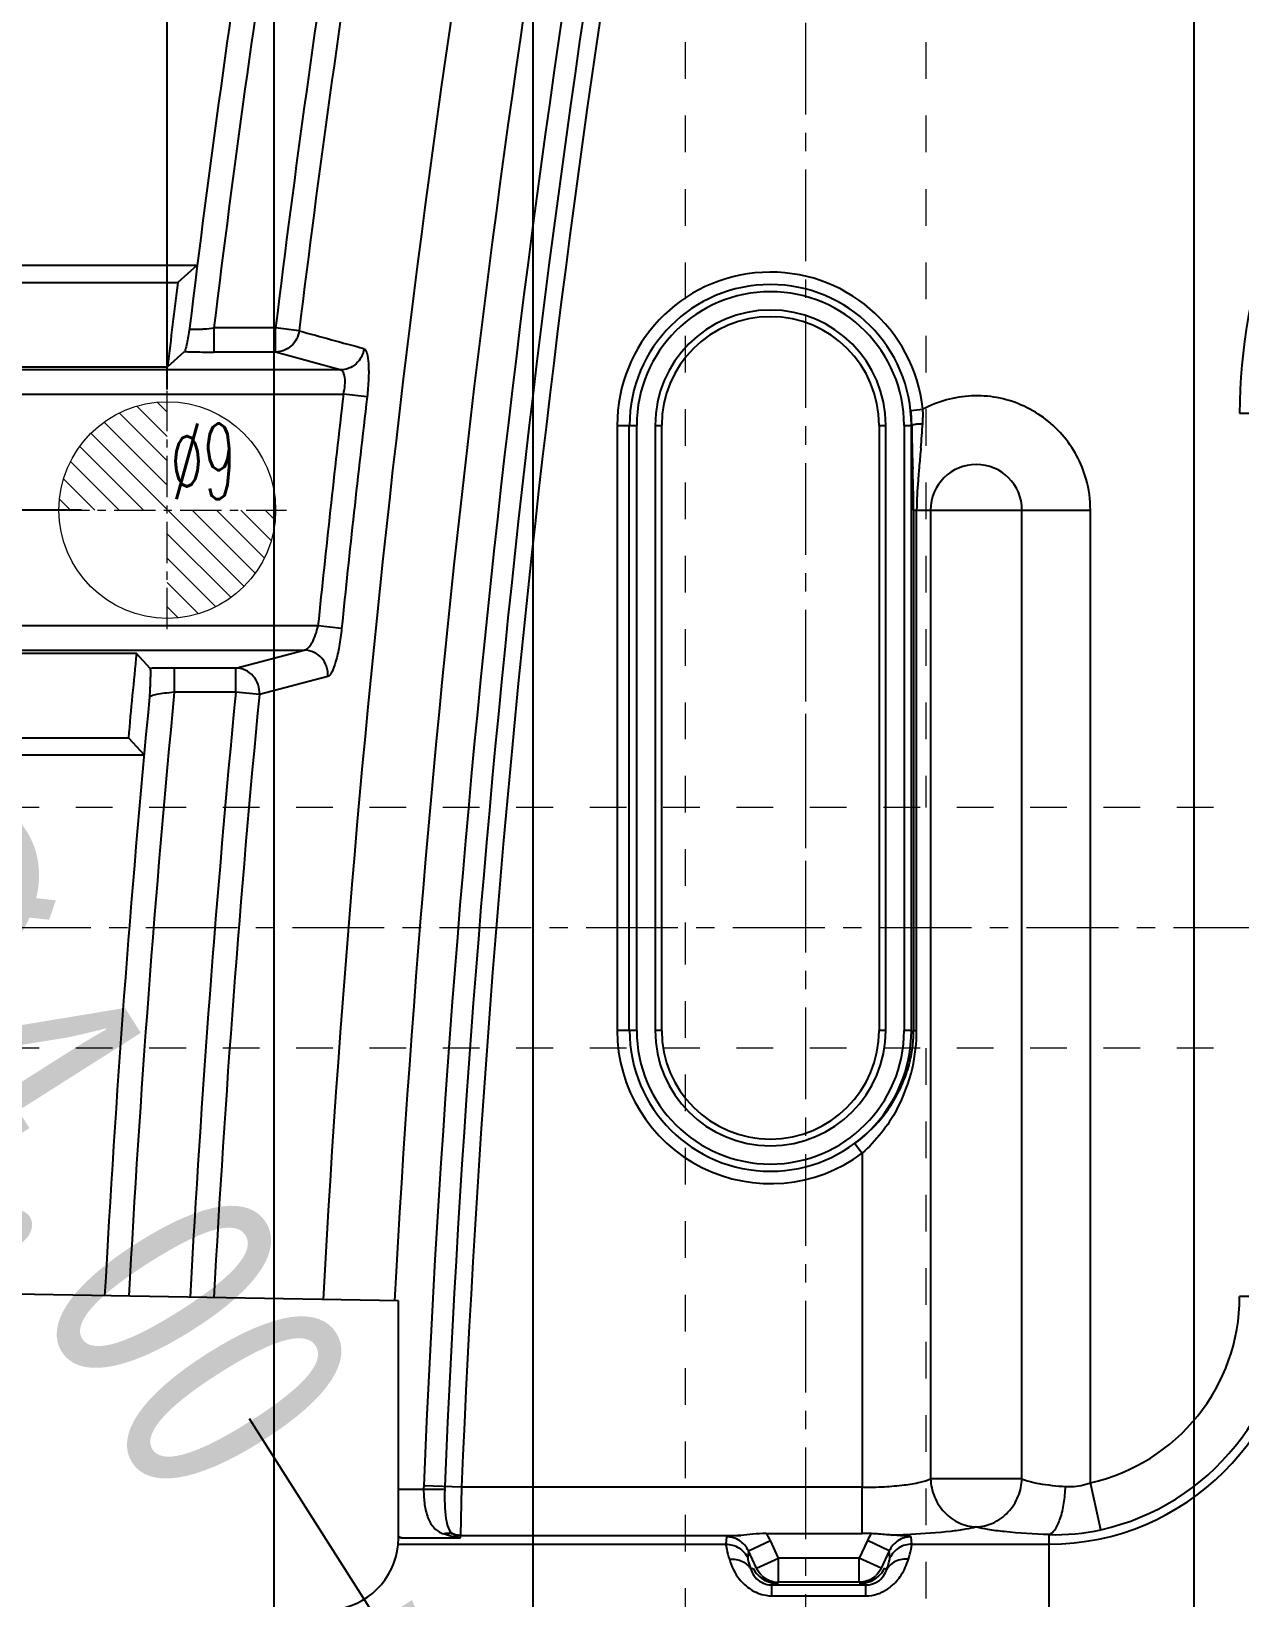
# Model space of a CAD drawing. Header units: millimetres. Extents: x 309 to 11345, y -1340 to 1318.
# Drawn here: x 840.7 to 890.9, y -436.3 to -371.2 of the extents above; entities that cross this region are included whole.
import ezdxf
from ezdxf.enums import TextEntityAlignment as Align

# ---------------------------------------------------------------- set-up
doc = ezdxf.new("R2010")
doc.units = ezdxf.units.MM
doc.header["$LTSCALE"] = 16.335
doc.header["$PDMODE"] = 3
doc.header["$PDSIZE"] = 0.3125
doc.linetypes.add('CENTER', pattern=[0.6, 0.375, -0.075, 0.075, -0.075])
doc.linetypes.add('HIDDEN', pattern=[0.2, 0.1, -0.1])
doc.layers.get('0').update_dxf_attribs({"linetype": 'CONTINUOUS'})
doc.layers.get('Defpoints').update_dxf_attribs({"linetype": 'CONTINUOUS'})
doc.layers.add('cool', color=153, linetype='HIDDEN', lineweight=9)
doc.layers.add('epin', color=13, linetype='CONTINUOUS', lineweight=9)
doc.styles.get("Standard").update_dxf_attribs({"font": 'txt', "width": 0.8})
doc.styles.add('TXT05', font='txt.shx', dxfattribs={"width": 0.5, "bigfont": 'gbcbig.shx'})
doc.dimstyles.get("Standard").update_dxf_attribs({"dimtxt": 0.15625, "dimasz": 0.1875, "dimexe": 0.125, "dimexo": 0.0625, "dimtad": 0, "dimtih": 1, "dimtoh": 1, "dimdsep": 46, "dimtxsty": 'Standard', "dimcen": 0.09, "dimadec": 0, "dimazin": 0, "dimtp": 0.01, "dimtm": 0.01, "dimtfac": 1, "dimtofl": 0, "dimtmove": 0, "dimatfit": 3, "dimfxl": 0, "dimtolj": 1, "dimarcsym": 0})

# ---------------------------------------------------------------- blocks, each defined once
blk = doc.blocks.new('*D37')
at = {"color": 4, "lineweight": -2}
blk.add_line((849.743, -428.838), (855.105, -437.279), dxfattribs=at)
at = {"color": 4}
blk.add_solid([(856.511, -436.386), (853.698, -438.173), (860.467, -445.72)], dxfattribs=at)
at = {"layer": 'Defpoints', "color": 0}
for p in [(860.467, -445.72), (862.611, -449.097)]:
    blk.add_point(p, dxfattribs=at)
at = {"color": 6, "insert": (841.878, -416.458), "char_height": 10, "attachment_point": 5, "rotation": 302.42497}
blk.add_mtext('\\A1;∅4.00', dxfattribs=at)
blk = doc.blocks.new('*D38')
at = {"color": 4, "lineweight": -2}
blk.add_line((829.732, -441.006), (839.299, -443.916), dxfattribs=at)
at = {"color": 4}
blk.add_solid([(839.785, -442.322), (838.814, -445.511), (848.867, -446.826)], dxfattribs=at)
at = {"layer": 'Defpoints', "color": 0}
for p in [(848.867, -446.826), (852.694, -447.991)]:
    blk.add_point(p, dxfattribs=at)
at = {"color": 6, "insert": (815.7, -436.738), "char_height": 10, "attachment_point": 5, "rotation": 343.08077}
blk.add_mtext('\\A1;∅4.00', dxfattribs=at)
blk = doc.blocks.new('*D137')
at = {"color": 4, "lineweight": -2}
for p, q in [((841.298, -229.95), (841.298, -209.95)), ((848.047, -249.95), (841.298, -229.95)), ((848.047, -316.766), (848.047, -249.95))]:
    blk.add_line(p, q, dxfattribs=at)
at = {"layer": 'Defpoints', "color": 0}
for p in [(841.298, -209.95), (848.047, -316.828), (1045.847, -463.458)]:
    blk.add_point(p, dxfattribs=at)
at = {"color": 6, "insert": (841.298, -191.95), "char_height": 10, "attachment_point": 5, "rotation": 90}
blk.add_mtext('\\A1;197.80', dxfattribs=at)
blk = doc.blocks.new('*D138')
at = {"color": 4, "lineweight": -2}
for p, q in [((790.171, -229.95), (790.171, -209.95)), ((800.847, -234.408), (790.171, -229.95)), ((800.847, -254.346), (800.847, -234.408))]:
    blk.add_line(p, q, dxfattribs=at)
at = {"layer": 'Defpoints', "color": 0}
for p in [(790.171, -209.95), (800.847, -254.408), (1045.847, -463.458)]:
    blk.add_point(p, dxfattribs=at)
at = {"color": 6, "insert": (790.171, -191.284), "char_height": 10, "attachment_point": 5, "rotation": 90}
blk.add_mtext('\\A1;245.00', dxfattribs=at)
blk = doc.blocks.new('*D139')
at = {"color": 4, "lineweight": -2}
for p, q in [((817.432, -229.95), (817.432, -209.95)), ((846.349, -249.95), (817.432, -229.95)), ((846.349, -386.088), (846.349, -249.95))]:
    blk.add_line(p, q, dxfattribs=at)
at = {"layer": 'Defpoints', "color": 0}
for p in [(817.432, -209.95), (846.349, -386.151), (1045.847, -463.458)]:
    blk.add_point(p, dxfattribs=at)
at = {"color": 6, "insert": (817.432, -191.95), "char_height": 10, "attachment_point": 5, "rotation": 90}
blk.add_mtext('\\A1;199.50', dxfattribs=at)
blk = doc.blocks.new('*D141')
at = {"color": 4, "lineweight": -2}
blk.add_line((888.986, -450.896), (888.986, -209.95), dxfattribs=at)
at = {"layer": 'Defpoints', "color": 0}
for p in [(888.986, -209.95), (888.986, -450.958), (1045.847, -463.458)]:
    blk.add_point(p, dxfattribs=at)
at = {"color": 6, "insert": (888.986, -191.284), "char_height": 10, "attachment_point": 5, "rotation": 90}
blk.add_mtext('\\A1;156.86', dxfattribs=at)
blk = doc.blocks.new('*D144')
at = {"color": 4, "lineweight": -2}
for p, q in [((769.752, -440.886), (749.752, -440.886)), ((789.752, -447.409), (769.752, -440.886)), ((861.476, -447.409), (789.752, -447.409))]:
    blk.add_line(p, q, dxfattribs=at)
at = {"layer": 'Defpoints', "color": 0}
for p in [(749.752, -440.886), (861.539, -447.409), (1045.847, -463.458)]:
    blk.add_point(p, dxfattribs=at)
at = {"color": 6, "insert": (735.752, -440.886), "char_height": 10, "attachment_point": 5}
blk.add_mtext('\\A1;16.05', dxfattribs=at)
blk = doc.blocks.new('*D145')
at = {"color": 4, "lineweight": -2}
blk.add_line((842.779, -391.101), (749.752, -391.101), dxfattribs=at)
at = {"layer": 'Defpoints', "color": 0}
for p in [(749.752, -391.101), (842.842, -391.101), (1045.847, -463.458)]:
    blk.add_point(p, dxfattribs=at)
at = {"color": 6, "insert": (733.752, -391.101), "char_height": 10, "attachment_point": 5}
blk.add_mtext('\\A1;72.36', dxfattribs=at)
blk = doc.blocks.new('*D146')
at = {"color": 4, "lineweight": -2}
blk.add_line((843.585, -321.228), (749.752, -321.228), dxfattribs=at)
at = {"layer": 'Defpoints', "color": 0}
for p in [(749.752, -321.228), (843.647, -321.228), (1045.847, -463.458)]:
    blk.add_point(p, dxfattribs=at)
at = {"color": 6, "insert": (731.085, -321.228), "char_height": 10, "attachment_point": 5}
blk.add_mtext('\\A1;142.23', dxfattribs=at)
blk = doc.blocks.new('*D147')
at = {"color": 4, "lineweight": -2}
blk.add_line((839.195, -303.458), (749.752, -303.458), dxfattribs=at)
at = {"layer": 'Defpoints', "color": 0}
for p in [(749.752, -303.458), (839.257, -303.458), (1045.847, -463.458)]:
    blk.add_point(p, dxfattribs=at)
at = {"color": 6, "insert": (733.085, -303.458), "char_height": 10, "attachment_point": 5}
blk.add_mtext('\\A1;160.00', dxfattribs=at)
blk = doc.blocks.new('*D148')
at = {"color": 4, "lineweight": -2}
blk.add_line((979.285, -283.428), (749.752, -283.428), dxfattribs=at)
at = {"layer": 'Defpoints', "color": 0}
for p in [(749.752, -283.428), (979.347, -283.428), (1045.847, -463.458)]:
    blk.add_point(p, dxfattribs=at)
at = {"color": 6, "insert": (732.418, -283.428), "char_height": 10, "attachment_point": 5}
blk.add_mtext('\\A1;180.03', dxfattribs=at)
blk = doc.blocks.new('*D149')
at = {"color": 4, "lineweight": -2}
blk.add_line((796.946, -258.458), (749.752, -258.458), dxfattribs=at)
at = {"layer": 'Defpoints', "color": 0}
for p in [(749.752, -258.458), (797.009, -258.458), (1045.847, -463.458)]:
    blk.add_point(p, dxfattribs=at)
at = {"color": 6, "insert": (731.752, -258.458), "char_height": 10, "attachment_point": 5}
blk.add_mtext('\\A1;205.00', dxfattribs=at)
blk = doc.blocks.new('*D150')
at = {"color": 4, "lineweight": -2}
for p, q in [((870.41, -231.643), (870.41, -211.643)), ((861.539, -251.643), (870.41, -231.643)), ((861.539, -446.733), (861.539, -251.643))]:
    blk.add_line(p, q, dxfattribs=at)
at = {"layer": 'Defpoints', "color": 0}
for p in [(870.41, -211.643), (861.539, -446.795), (1045.847, -463.458)]:
    blk.add_point(p, dxfattribs=at)
at = {"color": 6, "insert": (870.41, -194.31), "char_height": 10, "attachment_point": 5, "rotation": 90}
blk.add_mtext('\\A1;184.31', dxfattribs=at)
blk = doc.blocks.new('*D151')
at = {"color": 4, "lineweight": -2}
for p, q in [((856.031, -231.643), (856.031, -211.643)), ((850.78, -251.643), (856.031, -231.643)), ((850.78, -446.733), (850.78, -251.643))]:
    blk.add_line(p, q, dxfattribs=at)
at = {"layer": 'Defpoints', "color": 0}
for p in [(856.031, -211.643), (850.78, -446.795), (1045.847, -463.458)]:
    blk.add_point(p, dxfattribs=at)
at = {"color": 6, "insert": (856.031, -193.643), "char_height": 10, "attachment_point": 5, "rotation": 90}
blk.add_mtext('\\A1;195.07', dxfattribs=at)
blk = doc.blocks.new('*D167')
at = {"color": 4, "lineweight": -2}
for p, q in [((806.321, -229.338), (806.321, -209.338)), ((815.847, -249.338), (806.321, -229.338)), ((815.847, -386.638), (815.847, -249.338))]:
    blk.add_line(p, q, dxfattribs=at)
at = {"layer": 'Defpoints', "color": 0}
for p in [(806.321, -209.338), (815.847, -386.701), (1045.847, -463.458)]:
    blk.add_point(p, dxfattribs=at)
at = {"color": 6, "insert": (806.321, -191.338), "char_height": 10, "attachment_point": 5, "rotation": 90}
blk.add_mtext('\\A1;230.00', dxfattribs=at)
blk = doc.blocks.new('*D219')
at = {"color": 4, "lineweight": -2}
blk.add_line((834.322, -356.458), (749.977, -356.458), dxfattribs=at)
at = {"layer": 'Defpoints', "color": 0}
for p in [(749.977, -356.458), (834.385, -356.458), (1045.847, -463.458)]:
    blk.add_point(p, dxfattribs=at)
at = {"color": 6, "insert": (733.31, -356.458), "char_height": 10, "attachment_point": 5}
blk.add_mtext('\\A1;107.00', dxfattribs=at)
blk = doc.blocks.new('*D220')
at = {"color": 4, "lineweight": -2}
for p, q in [((830.094, -229.49), (830.094, -209.49)), ((838.785, -249.49), (830.094, -229.49)), ((838.785, -351.996), (838.785, -249.49))]:
    blk.add_line(p, q, dxfattribs=at)
at = {"layer": 'Defpoints', "color": 0}
for p in [(830.094, -209.49), (838.785, -352.058), (1045.847, -463.458)]:
    blk.add_point(p, dxfattribs=at)
at = {"color": 6, "insert": (830.094, -190.823), "char_height": 10, "attachment_point": 5, "rotation": 90}
blk.add_mtext('\\A1;207.06', dxfattribs=at)
blk = doc.blocks.new('epin_ejp_9')
at = {"layer": 'epin'}
h = blk.add_hatch(dxfattribs=at)
h.set_pattern_fill('_ANSI31', color=123, scale=0.225, angle=90, style=0)
h.set_pattern_definition([(135, (921.2436, 58.3575), (-0.5051394, -0.5051394), [])])
h.paths.add_polyline_path([(0, 4.5, 0.4142136), (-4.5, 0), (0, 0)])
h.paths.add_polyline_path([(4.5, 0), (0, 0), (0, -4.5, 0.4142136)])
at = {"layer": 'epin', "color": 1, "linetype": 'CENTER', "ltscale": 0.27989}
for p, q in [((0, -4.95), (0, 4.95)), ((-4.95, 0), (4.95, 0))]:
    blk.add_line(p, q, dxfattribs=at)
at = {"layer": 'epin'}
blk.add_circle((0, 0), 4.5, dxfattribs=at)
at = {"layer": 'epin', "color": 6, "style": 'TXT05', "width": 0.5}
blk.add_text('%%c9', height=3.15, dxfattribs=at).set_placement((1.4925, 2.025), align=Align.MIDDLE)
blk = doc.blocks.new('986')
at = {"layer": 'epin'}
blk.add_blockref('epin_ejp_9', (-3395.445, -54.312), dxfattribs=at)

msp = doc.modelspace()

# ---------------------------------------------------------------- linework, layer by layer
at = {"color": 7, "linetype": 'Continuous'}
for p, q in [((798.743, -380.928), (847.594, -380.928)), ((847.594, -380.928), (846.784, -381.643)), ((799.459, -381.643), (846.784, -381.643)), ((850.844, -383.534), (848.283, -383.534)), ((848.284, -383.534), (848.284, -384.538)), ((850.844, -384.538), (850.844, -383.534)), ((851.824, -383.653), (850.844, -383.534)), ((846.358, -385.148), (847.069, -384.517)), ((850.844, -384.538), (848.284, -384.538)), ((853.531, -385.281), (850.844, -384.538)), ((837.709, -385.148), (846.358, -385.148)), ((853.531, -385.281), (837.709, -385.281)), ((837.709, -386.285), (853.664, -386.285)), ((854.644, -386.401), (853.664, -386.285)), ((877.224, -386.965), (877.723, -386.912)), ((890.877, -387.079), (905.2, -387.079)), ((865.028, -387.581), (865.028, -412.719)), ((865.028, -387.581), (865.842, -387.581)), ((865.529, -412.719), (865.529, -387.581)), ((865.842, -412.719), (865.842, -387.581)), ((866.603, -387.581), (866.603, -412.719)), ((866.603, -387.581), (866.879, -387.581)), ((866.879, -412.719), (866.879, -387.581)), ((875.907, -387.581), (875.907, -412.719)), ((875.907, -387.581), (876.182, -387.581)), ((876.182, -412.719), (876.182, -387.581)), ((876.943, -387.581), (876.943, -412.719)), ((876.943, -387.581), (877.244, -387.581)), ((877.244, -412.719), (877.244, -387.581)), ((877.34, -391.101), (877.34, -412.719)), ((877.34, -391.101), (884.678, -391.101)), ((877.464, -412.719), (877.464, -391.101)), ((878.044, -391.101), (878.044, -431.348)), ((881.835, -431.348), (881.835, -391.101)), ((884.678, -431.51), (884.678, -391.101)), ((852.606, -395.916), (837.709, -395.916)), ((853.588, -396.016), (852.606, -395.916)), ((837.709, -396.92), (852.033, -396.92)), ((849.19, -397.663), (852.033, -396.92)), ((845.066, -397.053), (837.709, -397.053)), ((845.632, -397.677), (845.066, -397.053)), ((846.637, -397.663), (846.637, -398.667)), ((849.19, -397.663), (846.637, -397.663)), ((849.19, -398.667), (849.19, -397.663)), ((853.015, -398.021), (850.173, -398.762)), ((849.19, -398.667), (846.643, -398.667)), ((850.173, -398.762), (849.19, -398.667)), ((799.459, -400.558), (844.731, -400.558)), ((844.731, -400.558), (845.384, -401.273)), ((798.743, -401.273), (845.384, -401.273)), ((865.842, -412.719), (865.028, -412.719)), ((866.879, -412.719), (866.603, -412.719)), ((876.182, -412.719), (875.907, -412.719)), ((877.244, -412.719), (876.943, -412.719)), ((877.34, -412.719), (877.464, -412.719)), ((874.901, -417.417), (875.201, -417.819)), ((875.201, -417.819), (875.201, -431.7)), ((855.947, -423.958), (760.847, -422.298)), ((855.947, -433.796), (855.947, -423.958)), ((905.2, -423.779), (890.877, -423.779)), ((881.835, -431.348), (878.044, -431.348)), ((857.866, -431.795), (855.947, -431.796)), ((858.569, -431.7), (856.995, -431.634)), ((858.569, -431.7), (858.52, -433.7)), ((875.201, -431.7), (858.569, -431.7)), ((885.113, -433.463), (884.678, -431.51)), ((856.091, -433.796), (855.947, -433.815)), ((856.091, -433.796), (858.518, -433.796)), ((858.518, -433.796), (858.518, -433.7)), ((858.518, -433.7), (870.17, -433.7)), ((869.57, -433.755), (869.544, -434.062)), ((870.479, -434.341), (871.389, -433.917)), ((871.22, -433.623), (875.199, -433.623)), ((871.725, -434.639), (871.389, -433.917)), ((875.419, -433.917), (875.082, -434.639)), ((876.329, -434.341), (875.419, -433.917)), ((877.264, -434.062), (877.238, -433.755)), ((882.956, -433.668), (882.956, -444.056)), ((855.935, -434.062), (869.544, -434.062)), ((870.479, -434.341), (870.454, -434.637)), ((870.815, -435.063), (870.479, -434.341)), ((870.815, -435.063), (871.725, -434.639)), ((871.725, -435.644), (871.725, -434.639)), ((875.082, -434.639), (871.725, -434.639)), ((875.082, -435.644), (875.082, -434.639)), ((875.992, -435.063), (875.082, -434.639)), ((876.329, -434.341), (875.992, -435.063)), ((876.354, -434.637), (876.329, -434.341)), ((877.264, -434.062), (882.956, -434.062)), ((870.597, -435.133), (870.681, -435.063)), ((876.21, -435.133), (876.127, -435.063)), ((871.152, -435.544), (871.154, -435.544)), ((871.456, -435.757), (871.551, -435.677)), ((871.456, -436.209), (871.456, -435.757)), ((871.456, -435.757), (875.352, -435.757)), ((871.551, -435.677), (871.725, -435.677)), ((875.082, -435.644), (871.725, -435.644)), ((875.082, -435.677), (875.256, -435.677)), ((875.352, -435.757), (875.256, -435.677)), ((875.352, -436.209), (875.352, -435.757)), ((875.654, -435.544), (875.656, -435.544)), ((871.456, -436.209), (875.352, -436.209))]:
    msp.add_line(p, q, dxfattribs=at)
for centre, radius, start, end in [((1448.047, -456.458), 605.185, 169.272711, 173.080038), ((1448.047, -456.458), 604.18, 169.272711, 173.067528), ((1448.047, -456.458), 601.639, 169.272711, 173.038087), ((1448.047, -456.458), 600.652, 169.272711, 173.038087), ((1448.047, -456.458), 596.119, 169.272711, 176.869465), ((1448.047, -456.458), 593.158, 169.272711, 176.858824), ((1448.047, -456.458), 591.573, 169.272711, 177.59499), ((1448.047, -456.458), 590.698, 169.272711, 177.594987), ((1448.047, -456.458), 589.998, 169.272711, 177.594987), ((913.121, -387.079), 22.244, 159.42729, 180), ((871.393, -387.581), 6.365, 6.039, 180), ((1448.047, -456.458), 605.9, 172.907172, 173.241034), ((871.393, -387.581), 5.852, 0, 180), ((871.393, -387.581), 5.551, 0, 180), ((871.393, -387.581), 4.79, 0, 180), ((871.393, -387.581), 4.514, 0, 180), ((1448.047, -456.458), 598.511, 173.266835, 174.194341), ((1448.047, -456.458), 597.524, 173.266835, 174.194341), ((870.692, -387.657), 6.568, 0.65684, 6.04673), ((872.716, -387.158), 5.013, 355.99053, 2.82071), ((949.079, -386.832), 71.823, 180.59741, 181.13497), ((801.936, -382.187), 75.967, 355.2253, 355.98303), ((959.818, -386.615), 82.564, 181.13803, 181.55106), ((998.457, -385.556), 121.218, 181.55721, 181.80736), ((879.94, -391.101), 1.896, 0, 180), ((851.132, -391.11), 26.208, 0.01994, 0.87953), ((1448.047, -456.458), 605.9, 174.373448, 174.706384), ((1448.047, -456.458), 605.185, 174.539962, 176.901395), ((1448.047, -456.458), 604.18, 174.511139, 176.897906), ((1448.047, -456.458), 601.639, 174.487931, 176.889021), ((1448.047, -456.458), 600.652, 174.48793, 176.88555), ((871.393, -412.719), 6.365, 180, 306.74596), ((871.393, -412.719), 5.852, 180, 0), ((871.393, -412.719), 5.551, 180, 360), ((871.393, -412.719), 4.79, 180, 360), ((871.393, -412.719), 4.514, 180, 0), ((870.475, -412.714), 6.989, 347.02362, 359.96408), ((871.882, -412.718), 5.457, 353.30782, 359.99252), ((871.777, -412.704), 5.564, 345.90789, 353.29315), ((870.599, -412.752), 6.86, 331.72675, 347.0951), ((871.614, -412.662), 5.732, 337.87921, 345.89352), ((871.436, -412.589), 5.924, 329.14621, 337.87264), ((871.288, -412.5), 6.097, 320.63753, 329.14015), ((871.159, -412.392), 6.265, 306.67157, 320.62534), ((882.956, -423.779), 19.882, 270, 0), ((882.956, -423.779), 10.283, 270, 360), ((882.956, -423.779), 7.921, 282.5589, 0), ((882.956, -423.779), 9.921, 282.5589, 360), ((860.659, -431.788), 3.667, 177.58921, 180.13116), ((862.648, -431.871), 4.783, 177.59706, 179.08306), ((852.947, -433.796), 3, 280, 359.6293), ((856.197, -433.318), 0.49, 249.17915, 257.5385), ((869.553, -434.774), 2.026, 25.00713, 34.61094), ((875.195, -458.049), 24.427, 89.08377, 89.9895), ((877.256, -434.774), 2.027, 145.49864, 154.9909), ((875.195, -387.726), 45.974, 271.50695, 272.50959), ((883.214, -424.948), 8.724, 268.30464, 282.57351), ((871.597, -434.633), 1.013, 205.05403, 244.07634), ((875.211, -434.633), 1.013, 295.92354, 334.94585), ((875.444, -434.92), 0.795, 336.55569, 344.43914), ((871.726, -434.641), 1.003, 226.58371, 269.99284), ((871.454, -434.802), 0.955, 262.48323, 270.08853), ((871.649, -434.48), 1.164, 261.81124, 265.12858), ((875.083, -434.643), 1.001, 291.68775, 313.43168), ((875.075, -434.226), 2.073, 316.58243, 318.90284), ((871.456, -434.649), 1.56, 260.6592, 269.98564)]:
    msp.add_arc(centre, radius, start, end, dxfattribs=at)
for points, knots in [([(847.271, -383.544), (847.252, -383.659), (847.215, -383.876), (847.168, -384.134), (847.132, -384.308), (847.11, -384.407), (847.089, -384.472), (847.078, -384.509), (847.069, -384.517)], [0, 0, 0, 0, 0.352383, 0.662053, 0.789467, 0.891662, 0.963415, 1, 1, 1, 1]), ([(847.271, -383.544), (847.26, -383.563), (847.352, -383.586), (847.424, -383.587), (847.559, -383.59), (847.71, -383.584), (847.958, -383.569), (848.151, -383.549), (848.284, -383.534)], [0, 0, 0, 0, 0.065756, 0.154342, 0.278025, 0.431513, 0.608009, 1, 1, 1, 1]), ([(851.824, -383.653), (851.794, -383.888), (851.561, -384.348), (851.078, -384.535), (850.844, -384.538)], [0, 0, 0, 0, 0.50284, 1, 1, 1, 1]), ([(851.824, -383.653), (852.272, -383.777), (853.166, -384.03), (854.064, -384.265), (854.512, -384.388)], [0, 0, 0, 0, 0.50025, 1, 1, 1, 1]), ([(847.069, -384.517), (847.16, -384.52), (847.565, -384.533), (847.97, -384.538), (848.284, -384.538)], [0, 0, 0, 0, 0.2262, 1, 1, 1, 1]), ([(854.512, -384.388), (854.484, -384.624), (854.252, -385.089), (853.766, -385.279), (853.531, -385.281)], [0, 0, 0, 0, 0.502502, 1, 1, 1, 1]), ([(854.511, -384.396), (854.538, -384.404), (854.594, -384.463), (854.67, -384.671), (854.714, -385.081), (854.712, -385.691), (854.673, -386.153), (854.644, -386.401)], [0, 0, 0, 0, 0.041856, 0.107943, 0.324386, 0.635998, 1, 1, 1, 1]), ([(853.664, -386.285), (853.693, -386.162), (853.728, -385.924), (853.743, -385.597), (853.651, -385.298), (853.531, -385.281)], [0, 0, 0, 0, 0.356144, 0.658591, 1, 1, 1, 1]), ([(884.504, -389.816), (884.405, -389.479), (884.141, -388.82), (883.339, -387.656), (881.871, -386.589), (879.741, -386.193), (878.341, -386.585), (877.722, -386.912)], [0, 0, 0, 0, 0.125575, 0.251178, 0.500815, 0.750401, 1, 1, 1, 1]), ([(877.26, -387.581), (877.267, -387.567), (877.322, -387.55), (877.413, -387.529), (877.556, -387.515), (877.66, -387.51), (877.716, -387.508)], [0, 0, 0, 0, 0.10253, 0.320459, 0.640677, 1, 1, 1, 1]), ([(877.639, -388.51), (877.619, -388.755), (877.59, -389.083), (877.56, -389.41), (877.553, -389.493)], [0, 0, 0, 0, 0.747283, 1, 1, 1, 1]), ([(877.337, -390.707), (877.335, -390.593), (877.325, -390.15), (877.31, -389.707), (877.3, -389.379)], [0, 0, 0, 0, 0.258687, 1, 1, 1, 1]), ([(877.553, -389.493), (877.542, -389.617), (877.495, -390.152), (877.464, -390.688), (877.464, -391.101)], [0, 0, 0, 0, 0.232303, 1, 1, 1, 1]), ([(852.033, -396.92), (852.093, -396.912), (852.227, -396.816), (852.449, -396.487), (852.556, -396.157), (852.606, -395.916)], [0, 0, 0, 0, 0.154026, 0.382067, 1, 1, 1, 1]), ([(853.588, -396.016), (853.562, -396.267), (853.498, -396.734), (853.366, -397.344), (853.232, -397.751), (853.111, -397.954), (853.046, -398.013), (853.015, -398.021)], [0, 0, 0, 0, 0.356729, 0.664316, 0.884241, 0.954672, 1, 1, 1, 1]), ([(853.015, -398.021), (853.027, -397.877), (852.991, -397.594), (852.779, -397.236), (852.449, -396.986), (852.174, -396.921), (852.033, -396.92)], [0, 0, 0, 0, 0.262612, 0.502893, 0.741598, 1, 1, 1, 1]), ([(845.632, -397.677), (845.642, -397.688), (845.641, -397.738), (845.649, -397.823), (845.646, -397.952), (845.643, -398.108), (845.636, -398.285), (845.625, -398.543), (845.615, -398.74), (845.608, -398.874)], [0, 0, 0, 0, 0.036407, 0.1131, 0.221812, 0.354775, 0.504943, 0.665648, 1, 1, 1, 1]), ([(846.637, -397.663), (846.55, -397.663), (846.215, -397.664), (845.88, -397.67), (845.632, -397.677)], [0, 0, 0, 0, 0.260475, 1, 1, 1, 1]), ([(850.173, -398.762), (850.184, -398.625), (850.15, -398.343), (849.938, -397.977), (849.6, -397.726), (849.326, -397.665), (849.19, -397.663)], [0, 0, 0, 0, 0.251595, 0.502895, 0.752468, 1, 1, 1, 1]), ([(846.637, -398.667), (846.502, -398.68), (846.254, -398.71), (845.935, -398.756), (845.724, -398.811), (845.632, -398.839), (845.605, -398.866), (845.608, -398.874)], [0, 0, 0, 0, 0.381546, 0.704239, 0.91928, 0.975788, 1, 1, 1, 1]), ([(875.201, -431.7), (875.507, -431.7), (876.09, -431.685), (876.896, -431.618), (877.54, -431.515), (877.907, -431.416), (878.044, -431.348)], [0, 0, 0, 0, 0.318966, 0.607961, 0.841074, 1, 1, 1, 1]), ([(878.044, -431.348), (878.053, -431.603), (878.163, -432.115), (878.584, -432.766), (879.202, -433.218), (879.696, -433.339), (879.94, -433.348)], [0, 0, 0, 0, 0.254762, 0.508245, 0.757014, 1, 1, 1, 1]), ([(879.94, -433.348), (880.174, -433.339), (880.667, -433.222), (881.298, -432.769), (881.72, -432.105), (881.827, -431.594), (881.835, -431.348)], [0, 0, 0, 0, 0.233577, 0.491552, 0.754779, 1, 1, 1, 1]), ([(881.835, -431.348), (881.927, -431.393), (882.161, -431.468), (882.763, -431.594), (883.274, -431.644), (883.645, -431.668)], [0, 0, 0, 0, 0.166955, 0.395987, 1, 1, 1, 1]), ([(856.992, -431.796), (856.992, -432.003), (857.016, -432.399), (857.139, -432.946), (857.387, -433.399), (857.664, -433.581), (857.808, -433.635)], [0, 0, 0, 0, 0.290976, 0.555666, 0.783609, 1, 1, 1, 1]), ([(857.866, -431.795), (857.859, -432.197), (857.867, -432.741), (857.982, -433.371), (858.12, -433.582), (858.203, -433.635)], [0, 0, 0, 0, 0.630463, 0.845816, 1, 1, 1, 1]), ([(875.199, -433.623), (875.204, -433.38), (875.198, -432.739), (875.201, -432.098), (875.201, -431.7)], [0, 0, 0, 0, 0.378124, 1, 1, 1, 1]), ([(882.956, -433.668), (883.058, -433.639), (883.26, -433.418), (883.458, -432.968), (883.592, -432.354), (883.637, -431.901), (883.645, -431.668)], [0, 0, 0, 0, 0.145355, 0.376506, 0.680188, 1, 1, 1, 1]), ([(883.645, -431.668), (883.73, -431.673), (884.08, -431.676), (884.43, -431.603), (884.678, -431.51)], [0, 0, 0, 0, 0.242709, 1, 1, 1, 1]), ([(879.94, -433.348), (879.796, -433.391), (879.442, -433.461), (878.533, -433.581), (877.766, -433.632), (877.208, -433.656)], [0, 0, 0, 0, 0.163738, 0.391462, 1, 1, 1, 1]), ([(882.956, -433.668), (882.338, -433.644), (881.489, -433.596), (880.485, -433.469), (880.097, -433.395), (879.94, -433.348)], [0, 0, 0, 0, 0.610619, 0.838385, 1, 1, 1, 1]), ([(857.808, -433.635), (857.842, -433.625), (857.972, -433.597), (858.111, -433.605), (858.203, -433.635)], [0, 0, 0, 0, 0.269553, 1, 1, 1, 1]), ([(858.203, -433.635), (858.228, -433.654), (858.325, -433.72), (858.433, -433.771), (858.516, -433.796)], [0, 0, 0, 0, 0.264446, 1, 1, 1, 1]), ([(870.17, -433.7), (870.117, -433.704), (869.916, -433.72), (869.717, -433.739), (869.57, -433.755)], [0, 0, 0, 0, 0.264943, 1, 1, 1, 1]), ([(870.479, -434.341), (870.4, -434.171), (870.142, -433.867), (869.758, -433.755), (869.57, -433.755)], [0, 0, 0, 0, 0.499582, 1, 1, 1, 1]), ([(871.22, -433.623), (871.035, -433.623), (870.683, -433.644), (870.335, -433.688), (870.17, -433.7)], [0, 0, 0, 0, 0.528402, 1, 1, 1, 1]), ([(876.404, -433.685), (876.34, -433.681), (876.067, -433.658), (875.795, -433.629), (875.585, -433.626)], [0, 0, 0, 0, 0.235017, 1, 1, 1, 1]), ([(877.238, -433.755), (877.05, -433.755), (876.666, -433.867), (876.407, -434.171), (876.329, -434.341)], [0, 0, 0, 0, 0.500496, 1, 1, 1, 1]), ([(877.238, -433.755), (877.174, -433.748), (876.896, -433.72), (876.618, -433.697), (876.404, -433.685)], [0, 0, 0, 0, 0.231149, 1, 1, 1, 1]), ([(869.544, -434.062), (869.542, -434.089), (869.552, -434.16), (869.596, -434.37), (869.647, -434.551), (869.687, -434.688)], [0, 0, 0, 0, 0.124728, 0.334597, 1, 1, 1, 1]), ([(869.544, -434.062), (869.731, -434.062), (870.113, -434.17), (870.374, -434.469), (870.454, -434.637)], [0, 0, 0, 0, 0.500609, 1, 1, 1, 1]), ([(869.687, -434.688), (869.871, -434.671), (870.241, -434.723), (870.521, -434.983), (870.597, -435.133)], [0, 0, 0, 0, 0.522338, 1, 1, 1, 1]), ([(869.687, -434.688), (869.774, -434.988), (870.012, -435.466), (870.563, -435.982), (870.978, -436.151), (871.203, -436.188)], [0, 0, 0, 0, 0.419112, 0.694062, 1, 1, 1, 1]), ([(870.454, -434.637), (870.452, -434.659), (870.463, -434.716), (870.506, -434.882), (870.558, -435.025), (870.597, -435.133)], [0, 0, 0, 0, 0.123367, 0.332805, 1, 1, 1, 1]), ([(877.12, -434.688), (876.937, -434.671), (876.567, -434.723), (876.287, -434.983), (876.21, -435.133)], [0, 0, 0, 0, 0.522337, 1, 1, 1, 1]), ([(876.316, -434.821), (876.321, -434.806), (876.335, -434.757), (876.348, -434.707), (876.352, -434.672)], [0, 0, 0, 0, 0.311184, 1, 1, 1, 1]), ([(877.264, -434.062), (877.077, -434.062), (876.695, -434.17), (876.433, -434.469), (876.354, -434.637)], [0, 0, 0, 0, 0.500608, 1, 1, 1, 1]), ([(876.637, -435.589), (876.703, -435.513), (876.91, -435.239), (877.053, -434.92), (877.12, -434.688)], [0, 0, 0, 0, 0.293044, 1, 1, 1, 1]), ([(877.12, -434.688), (877.16, -434.551), (877.212, -434.37), (877.255, -434.16), (877.265, -434.089), (877.264, -434.062)], [0, 0, 0, 0, 0.665406, 0.875292, 1, 1, 1, 1]), ([(870.597, -435.133), (870.628, -435.244), (870.787, -435.547), (871.115, -435.72), (871.329, -435.749)], [0, 0, 0, 0, 0.348013, 1, 1, 1, 1]), ([(875.849, -435.615), (875.895, -435.585), (876.028, -435.482), (876.129, -435.34), (876.174, -435.236)], [0, 0, 0, 0, 0.324699, 1, 1, 1, 1]), ([(876.21, -435.133), (876.221, -435.103), (876.259, -435), (876.294, -434.896), (876.316, -434.821)], [0, 0, 0, 0, 0.290853, 1, 1, 1, 1]), ([(871.551, -435.677), (871.506, -435.677), (871.417, -435.666), (871.311, -435.653), (871.089, -435.544), (871.152, -435.544)], [0, 0, 0, 0, 0.314618, 0.565572, 1, 1, 1, 1]), ([(871.154, -435.544), (871.174, -435.545), (871.238, -435.575), (871.305, -435.593), (871.352, -435.606)], [0, 0, 0, 0, 0.290572, 1, 1, 1, 1]), ([(871.352, -435.606), (871.362, -435.608), (871.405, -435.619), (871.449, -435.628), (871.484, -435.633)], [0, 0, 0, 0, 0.218281, 1, 1, 1, 1]), ([(875.169, -435.644), (875.229, -435.644), (875.383, -435.631), (875.531, -435.584), (875.619, -435.553)], [0, 0, 0, 0, 0.390798, 1, 1, 1, 1]), ([(875.428, -435.659), (875.415, -435.662), (875.359, -435.672), (875.301, -435.677), (875.256, -435.677)], [0, 0, 0, 0, 0.229373, 1, 1, 1, 1]), ([(875.352, -435.757), (875.399, -435.757), (875.573, -435.745), (875.742, -435.683), (875.849, -435.615)], [0, 0, 0, 0, 0.271694, 1, 1, 1, 1]), ([(875.656, -435.544), (875.659, -435.544), (875.666, -435.543), (875.666, -435.559), (875.642, -435.573), (875.603, -435.601), (875.528, -435.633), (875.467, -435.652), (875.428, -435.659)], [0, 0, 0, 0, 0.033144, 0.055431, 0.138827, 0.306701, 0.580451, 1, 1, 1, 1]), ([(875.619, -435.553), (875.623, -435.552), (875.635, -435.549), (875.646, -435.544), (875.654, -435.544)], [0, 0, 0, 0, 0.353076, 1, 1, 1, 1]), ([(875.839, -436.131), (875.887, -436.115), (876.069, -436.046), (876.239, -435.945), (876.353, -435.857)], [0, 0, 0, 0, 0.257858, 1, 1, 1, 1])]:
    msp.add_open_spline(points, degree=3, knots=knots, dxfattribs=at)
for points in [[(884.678, -391.101), (884.679, -390.669), (884.622, -390.232), (884.504, -389.816)], [(876.64, -416.001), (876.274, -416.682), (875.784, -417.311), (875.201, -417.819)], [(855.947, -433.74), (855.971, -433.754), (855.996, -433.766), (856.022, -433.776)], [(858.516, -433.796), (858.275, -433.775), (858.034, -433.721), (857.808, -433.635)], [(858.52, -433.7), (858.412, -433.7), (858.302, -433.677), (858.203, -433.635)], [(876.352, -434.672), (876.354, -434.66), (876.355, -434.649), (876.354, -434.637)], [(871.036, -435.37), (870.945, -435.283), (870.868, -435.177), (870.815, -435.063)], [(875.992, -435.063), (875.939, -435.177), (875.863, -435.283), (875.771, -435.37)], [(871.55, -435.64), (871.58, -435.643), (871.609, -435.644), (871.639, -435.644)], [(875.453, -435.573), (875.336, -435.62), (875.208, -435.644), (875.082, -435.644)], [(876.353, -435.857), (876.434, -435.795), (876.51, -435.725), (876.58, -435.651)], [(875.352, -436.209), (875.516, -436.209), (875.683, -436.182), (875.839, -436.131)]]:
    msp.add_open_spline(points, degree=3, dxfattribs=at)
at = {"layer": 'cool', "color": 1, "linetype": 'CENTER', "ltscale": 0.621977}
for p, q in [((872.847, -218.458), (872.847, -408.458)), ((872.847, -399.571), (872.847, -502.458)), ((1330.847, -408.458), (822.847, -408.458))]:
    msp.add_line(p, q, dxfattribs=at)
at = {"layer": 'cool', "ltscale": 0.932966}
for p, q in [((867.847, -231.458), (867.847, -408.458)), ((877.847, -231.458), (877.847, -403.458)), ((1316.517, -403.458), (827.847, -403.458)), ((867.847, -408.458), (867.847, -497.458)), ((1316.517, -413.458), (827.847, -413.458)), ((877.847, -413.458), (877.847, -497.458))]:
    msp.add_line(p, q, dxfattribs=at)

# ---------------------------------------------------------------- block references
msp.add_blockref('986', (4241.793, -336.788))

# ---------------------------------------------------------------- dimensions: what is measured, and where the dimension line sits
for feature_location, offset, dtype, picture, middle in [((800.847, -254.408), (-10.676, 44.458), 1, '*D138', (790.171, -191.284)), ((838.785, -352.058), (-8.69, 142.568), 1, '*D220', (830.094, -190.823)), ((888.986, -450.958), (0, 241.008), 1, '*D141', (888.986, -191.284)), ((815.847, -386.701), (-9.526, 177.362), 1, '*D167', (806.321, -191.338)), ((846.349, -386.151), (-28.917, 176.2), 1, '*D139', (817.432, -191.95)), ((848.047, -316.828), (-6.749, 106.878), 1, '*D137', (841.298, -191.95)), ((850.78, -446.795), (5.251, 235.152), 1, '*D151', (856.031, -193.643)), ((861.539, -446.795), (8.871, 235.152), 1, '*D150', (870.41, -194.31)), ((797.009, -258.458), (-47.257, 0), 0, '*D149', (731.752, -258.458)), ((979.347, -283.428), (-229.595, 0), 0, '*D148', (732.418, -283.428)), ((839.257, -303.458), (-89.506, 0), 0, '*D147', (733.085, -303.458)), ((843.647, -321.228), (-93.895, 0), 0, '*D146', (731.085, -321.228)), ((834.385, -356.458), (-84.408, 0), 0, '*D219', (733.31, -356.458)), ((842.842, -391.101), (-93.09, 0), 0, '*D145', (733.752, -391.101)), ((861.539, -447.409), (-111.787, 6.522), 0, '*D144', (735.752, -440.886))]:
    dim = msp.add_ordinate_dim(feature_location=feature_location, offset=offset, dtype=dtype, origin=(1045.847, -463.458), dimstyle='Standard', override={"dimtxt": 10, "dimasz": 10, "dimgap": 0, "dimtih": 0, "dimtoh": 0, "dimzin": 0, "dimcen": 0, "dimclrd": 4, "dimclre": 4, "dimclrt": 6, "dimadec": 2, "dimtp": 0, "dimtm": 0, "dimtzin": 0})
    dim.commit()
    dim.dimension.update_dxf_attribs({"geometry": picture, "text_midpoint": middle})
for p1, p2, picture, middle in [((862.611, -449.097), (860.467, -445.72), '*D37', (841.878, -416.458)), ((852.694, -447.991), (848.867, -446.826), '*D38', (815.7, -436.738))]:
    dim = msp.add_diameter_dim_2p(p1=p1, p2=p2, dimstyle='Standard', override={"dimtxt": 10, "dimasz": 10, "dimgap": 0, "dimtih": 0, "dimtoh": 0, "dimzin": 0, "dimcen": 0, "dimclrd": 4, "dimclre": 4, "dimclrt": 6, "dimadec": 2, "dimtp": 0, "dimtm": 0, "dimtzin": 0})
    dim.commit()
    dim.dimension.update_dxf_attribs({"geometry": picture, "text_midpoint": middle})

doc.saveas('drawing.dxf')
